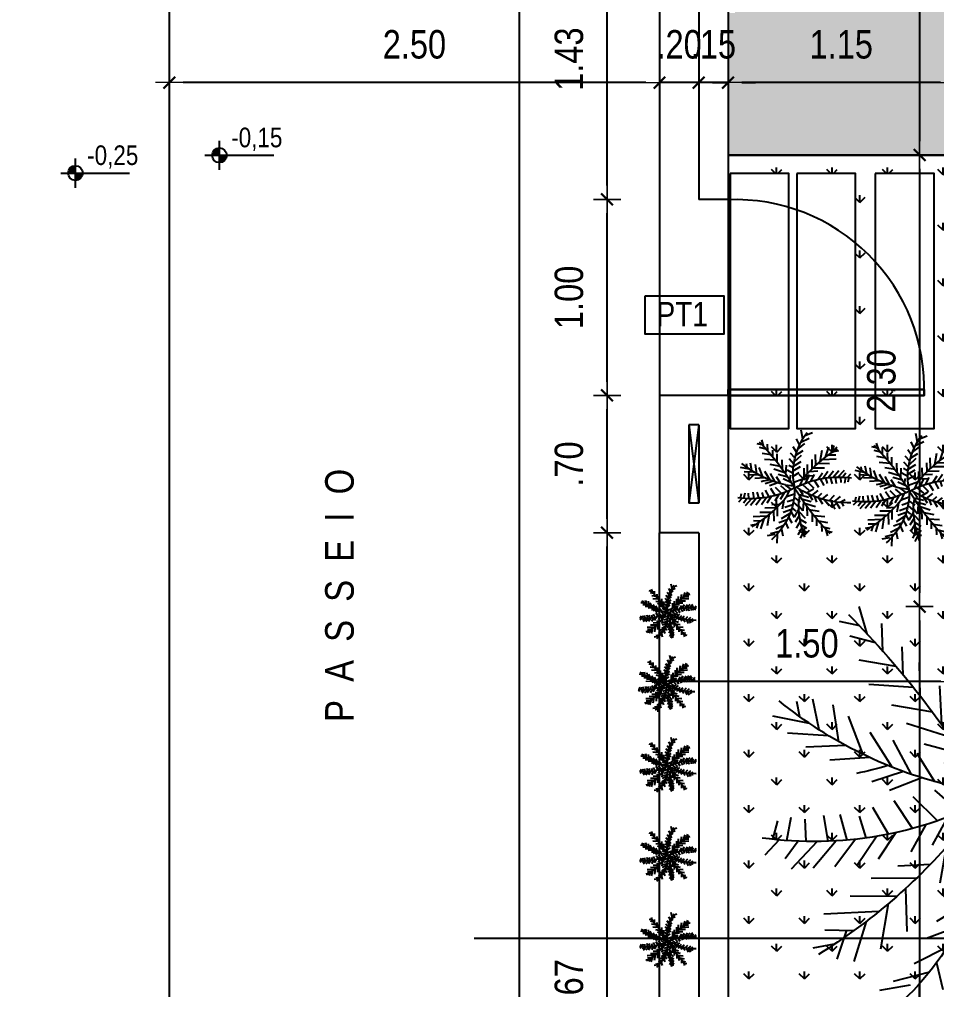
# Model space of a CAD drawing. Header units: millimetres. Extents: x -6300 to 1991, y -4770 to 4545.
# Drawn here: x 1492.066 to 1496.744, y 96.052 to 101 of the extents above; entities that cross this region are included whole.
import ezdxf
from ezdxf.enums import TextEntityAlignment as Align

# ---------------------------------------------------------------- set-up
doc = ezdxf.new("R2010")
doc.units = ezdxf.units.MM
doc.header["$LTSCALE"] = 20
doc.header["$MEASUREMENT"] = 0
doc.linetypes.add('DASHDOT2', pattern=[0.5, 0.25, -0.125, 0, -0.125])
doc.linetypes.add('HIDDEN2', pattern=[0.1875, 0.125, -0.0625])
doc.layers.get('0').update_dxf_attribs({"linetype": 'CONTINUOUS'})
doc.layers.get('DEFPOINTS').update_dxf_attribs({"linetype": 'CONTINUOUS'})
for name, color, linetype in [('COTA', 7, 'CONTINUOUS'), ('E-hatch', 8, 'CONTINUOUS'), ('E-txt-g', 3, 'CONTINUOUS'), ('LAYER1', 7, 'CONTINUOUS'), ('LAYER7', 4, 'CONTINUOUS'), ('VE', 118, 'CONTINUOUS'), ('VEGET', 76, 'CONTINUOUS')]:
    doc.layers.add(name, color=color, linetype=linetype)
for name, color, linetype, lineweight in [('E-Pen-C', 4, 'CONTINUOUS', 15), ('E-Pen-G', 3, 'CONTINUOUS', 30), ('E-Txt-W', 7, 'CONTINUOUS', 20)]:
    doc.layers.add(name, color=color, linetype=linetype, lineweight=lineweight)
doc.styles.add('F2', font='ARIALN.TTF')
doc.styles.add('REG60', font='romans.shx', dxfattribs={"width": 0.8, "height": 0.15})
doc.styles.add('REG80', font='romans.shx', dxfattribs={"width": 0.8, "height": 0.2})
doc.dimstyles.new('DIMENSION-1', dxfattribs={"dimtxt": 0.145, "dimasz": 0.07, "dimexe": 1, "dimexo": 0, "dimgap": 0.12, "dimtad": 1, "dimzin": 7, "dimdsep": 46, "dimtxsty": 'F2', "dimblk1": 'TRACO', "dimblk2": 'TRACO', "dimsah": 1, "dimcen": 1, "dimse1": 1, "dimse2": 1, "dimclrd": 4, "dimclre": 256, "dimclrt": 4, "dimadec": 8, "dimazin": 0, "dimtfac": 1, "dimtix": 1, "dimtmove": 2, "dimatfit": 3, "dimldrblk": 'TRACO', "dimfxl": 1, "dimtolj": 1, "dimtzin": 0, "dimarcsym": 0})

# ---------------------------------------------------------------- blocks, each defined once
blk = doc.blocks.new('TXT-AMB75')
at = {"layer": 'E-txt-g', "style": 'REG80', "width": 0.8, "flags": 8}
blk.add_attdef('TXT', text='', height=0.2, dxfattribs=at).set_placement((0.0055, 0.2964), align=Align.CENTER)
at = {"layer": 'E-Txt-W', "style": 'REG60', "width": 0.8, "flags": 8}
blk.add_attdef('TXT', text='', height=0.15, dxfattribs=at).set_placement((0.0055, 0.0271), align=Align.CENTER)
blk = doc.blocks.new('NV')
at = {"color": 4, "linetype": 'ByBlock', "ltscale": 0.5}
for p, q in [((-1.4143, -0.1421), (-1.4143, 0.1067)), ((-1.5387, -0.0177), (-0.9535, -0.0177))]:
    blk.add_line(p, q, dxfattribs=at)
at = {"color": 4, "ltscale": 2.5}
blk.add_circle((-1.4143, -0.0177), 0.0622, dxfattribs=at)
at = {"color": 4}
for points in [[(-1.4143, -0.0177), (-1.4583, 0.0263), (-1.4765, -0.0177), (-1.4717, 0.0061)], [(-1.4143, -0.0177), (-1.4143, 0.0445), (-1.4583, 0.0263), (-1.4381, 0.0398)], [(-1.4143, -0.0177), (-1.3521, -0.0177), (-1.3703, -0.0617), (-1.3568, -0.0415)], [(-1.4143, -0.0177), (-1.3703, -0.0617), (-1.4143, -0.0799), (-1.3905, -0.0752)]]:
    blk.add_solid(points, dxfattribs=at)
at = {"layer": 'E-Txt-W', "color": 4, "ltscale": 2.5, "style": 'F2'}
blk.add_attdef('COTAPISO', (-1.3058, 0.0735), '', height=0.15, dxfattribs=at)
blk = doc.blocks.new('TRACO')
at = {"layer": 'E-Pen-C'}
for p, q in [((0, 1), (0, -1)), ((-1, 0), (1, 0))]:
    blk.add_line(p, q, dxfattribs=at)
at = {"layer": 'E-Pen-G'}
blk.add_line((-0.424, -0.424), (0.424, 0.424), dxfattribs=at)
blk = doc.blocks.new('*D492')
at = {"layer": 'COTA', "color": 4, "linetype": 'Continuous', "lineweight": -2}
blk.add_line((1495.0637, 93.7779), (1495.0637, 98.3119), dxfattribs=at)
at = {"layer": 'DEFPOINTS', "color": 0, "linetype": 'Continuous'}
for p in [(1495.0637, 98.3819), (1495.3309, 98.3819, -0.8202), (1495.3309, 93.7079, -1.8296)]:
    blk.add_point(p, dxfattribs=at)
at = {"layer": 'COTA', "color": 4, "linetype": 'Continuous', "lineweight": -2, "xscale": 0.07, "yscale": 0.07, "zscale": 0.07}
for p, rotation in [((1495.0637, 98.3819), 90), ((1495.0637, 93.7079), 270)]:
    blk.add_blockref('TRACO', p, dxfattribs=dict(at, rotation=rotation))
at = {"layer": 'COTA', "color": 4, "linetype": 'Continuous', "insert": (1494.8696, 96.0449), "char_height": 0.145, "attachment_point": 5, "rotation": 90, "style": 'F2'}
blk.add_mtext('\\A1;4.67', dxfattribs=at)
blk = doc.blocks.new('*D493')
at = {"layer": 'COTA', "color": 4, "linetype": 'Continuous', "lineweight": -2}
blk.add_line((1495.0637, 98.4519), (1495.0637, 99.0119), dxfattribs=at)
at = {"layer": 'DEFPOINTS', "color": 0, "linetype": 'Continuous'}
for p in [(1495.0637, 99.0819), (1495.3309, 99.0819, -1.306), (1495.3309, 98.3819, -0.8202)]:
    blk.add_point(p, dxfattribs=at)
at = {"layer": 'COTA', "color": 4, "linetype": 'Continuous', "lineweight": -2, "xscale": 0.07, "yscale": 0.07, "zscale": 0.07}
for p, rotation in [((1495.0637, 99.0819), 90), ((1495.0637, 98.3819), 270)]:
    blk.add_blockref('TRACO', p, dxfattribs=dict(at, rotation=rotation))
at = {"layer": 'COTA', "color": 4, "linetype": 'Continuous', "insert": (1494.8696, 98.7319), "char_height": 0.145, "attachment_point": 5, "rotation": 90, "style": 'F2'}
blk.add_mtext('\\A1;.70', dxfattribs=at)
blk = doc.blocks.new('*D494')
at = {"layer": 'COTA', "color": 4, "linetype": 'Continuous', "lineweight": -2}
blk.add_line((1495.0637, 99.1519), (1495.0637, 100.0119), dxfattribs=at)
at = {"layer": 'DEFPOINTS', "color": 0, "linetype": 'Continuous'}
for p in [(1495.0637, 100.0819), (1495.5309, 100.0819, -1.3439), (1495.3309, 99.0819, -1.306)]:
    blk.add_point(p, dxfattribs=at)
at = {"layer": 'COTA', "color": 4, "linetype": 'Continuous', "lineweight": -2, "xscale": 0.07, "yscale": 0.07, "zscale": 0.07}
for p, rotation in [((1495.0637, 100.0819), 90), ((1495.0637, 99.0819), 270)]:
    blk.add_blockref('TRACO', p, dxfattribs=dict(at, rotation=rotation))
at = {"layer": 'COTA', "color": 4, "linetype": 'Continuous', "insert": (1494.8696, 99.5819), "char_height": 0.145, "attachment_point": 5, "rotation": 90, "style": 'F2'}
blk.add_mtext('\\A1;1.00', dxfattribs=at)
blk = doc.blocks.new('*D495')
at = {"layer": 'COTA', "color": 4, "linetype": 'Continuous', "lineweight": -2}
blk.add_line((1495.0637, 100.1519), (1495.0637, 101.4419), dxfattribs=at)
at = {"layer": 'DEFPOINTS', "color": 0, "linetype": 'Continuous'}
for p in [(1495.0637, 101.5119), (1495.5309, 101.5119, -1.3439), (1495.5309, 100.0819, -1.3439)]:
    blk.add_point(p, dxfattribs=at)
at = {"layer": 'COTA', "color": 4, "linetype": 'Continuous', "lineweight": -2, "xscale": 0.07, "yscale": 0.07, "zscale": 0.07}
for p, rotation in [((1495.0637, 101.5119), 90), ((1495.0637, 100.0819), 270)]:
    blk.add_blockref('TRACO', p, dxfattribs=dict(at, rotation=rotation))
at = {"layer": 'COTA', "color": 4, "linetype": 'Continuous', "insert": (1494.8696, 100.7969), "char_height": 0.145, "attachment_point": 5, "rotation": 90, "style": 'F2'}
blk.add_mtext('\\A1;1.43', dxfattribs=at)
blk = doc.blocks.new('*D502')
at = {"layer": 'COTA', "color": 4, "linetype": 'Continuous', "lineweight": -2}
blk.add_line((1494.6144, 114.4879), (1494.6144, 93.6279), dxfattribs=at)
at = {"layer": 'DEFPOINTS', "color": 0, "linetype": 'Continuous'}
for p in [(1495.3309, 114.5579, -1.8296), (1494.6144, 93.5579), (1495.3309, 93.5579, -1.8296)]:
    blk.add_point(p, dxfattribs=at)
at = {"layer": 'COTA', "color": 4, "linetype": 'Continuous', "lineweight": -2, "xscale": 0.07, "yscale": 0.07, "zscale": 0.07}
for p, rotation in [((1494.6144, 114.5579), 90), ((1494.6144, 93.5579), 270)]:
    blk.add_blockref('TRACO', p, dxfattribs=dict(at, rotation=rotation))
at = {"layer": 'COTA', "color": 4, "linetype": 'Continuous', "insert": (1494.4204, 104.0579), "char_height": 0.145, "attachment_point": 5, "rotation": 90, "style": 'F2'}
blk.add_mtext('\\A1;21.00', dxfattribs=at)
blk = doc.blocks.new('*D516')
at = {"layer": 'COTA', "color": 4, "linetype": 'Continuous', "lineweight": -2}
blk.add_line((1496.7649, 97.6227), (1495.4009, 97.6227), dxfattribs=at)
at = {"layer": 'DEFPOINTS', "color": 0, "linetype": 'Continuous'}
for p in [(1495.3309, 97.9757, -1.3515), (1496.8349, 98.0045), (1495.3309, 97.6227)]:
    blk.add_point(p, dxfattribs=at)
at = {"layer": 'COTA', "color": 4, "linetype": 'Continuous', "lineweight": -2, "xscale": 0.07, "yscale": 0.07, "zscale": 0.07, "rotation": 180}
blk.add_blockref('TRACO', (1495.3309, 97.6227), dxfattribs=at)
at = {"layer": 'COTA', "color": 4, "linetype": 'Continuous', "lineweight": -2, "xscale": 0.07, "yscale": 0.07, "zscale": 0.07}
blk.add_blockref('TRACO', (1496.8349, 97.6227), dxfattribs=at)
at = {"layer": 'COTA', "color": 4, "linetype": 'Continuous', "insert": (1496.0829, 97.8167), "char_height": 0.145, "attachment_point": 5, "style": 'F2'}
blk.add_mtext('\\A1;1.50', dxfattribs=at)
blk = doc.blocks.new('*D517')
at = {"layer": 'COTA', "color": 4, "linetype": 'Continuous', "lineweight": -2}
blk.add_line((1496.657, 105.9879), (1496.657, 100.3779), dxfattribs=at)
at = {"layer": 'DEFPOINTS', "color": 0, "linetype": 'Continuous'}
for p in [(1496.8308, 106.0579, -1.8296), (1496.657, 100.3079), (1496.8349, 100.3079)]:
    blk.add_point(p, dxfattribs=at)
at = {"layer": 'COTA', "color": 4, "linetype": 'Continuous', "lineweight": -2, "xscale": 0.07, "yscale": 0.07, "zscale": 0.07}
for p, rotation in [((1496.657, 106.0579), 90), ((1496.657, 100.3079), 270)]:
    blk.add_blockref('TRACO', p, dxfattribs=dict(at, rotation=rotation))
at = {"layer": 'COTA', "color": 4, "linetype": 'Continuous', "insert": (1496.4633, 103.1829), "char_height": 0.145, "attachment_point": 5, "rotation": 90, "style": 'F2'}
blk.add_mtext('\\A1;5.75', dxfattribs=at)
blk = doc.blocks.new('*D518')
at = {"layer": 'COTA', "color": 4, "linetype": 'Continuous', "lineweight": -2}
blk.add_line((1496.657, 100.2379), (1496.657, 98.0745), dxfattribs=at)
at = {"layer": 'DEFPOINTS', "color": 0, "linetype": 'Continuous'}
for p in [(1496.8349, 100.3079), (1496.657, 98.0045), (1496.8349, 98.0045)]:
    blk.add_point(p, dxfattribs=at)
at = {"layer": 'COTA', "color": 4, "linetype": 'Continuous', "lineweight": -2, "xscale": 0.07, "yscale": 0.07, "zscale": 0.07}
for p, rotation in [((1496.657, 100.3079), 90), ((1496.657, 98.0045), 270)]:
    blk.add_blockref('TRACO', p, dxfattribs=dict(at, rotation=rotation))
at = {"layer": 'COTA', "color": 4, "linetype": 'Continuous', "insert": (1496.463, 99.1562), "char_height": 0.145, "attachment_point": 5, "rotation": 90, "style": 'F2'}
blk.add_mtext('\\A1;2.30', dxfattribs=at)
blk = doc.blocks.new('*D519')
at = {"layer": 'COTA', "color": 4, "linetype": 'Continuous', "lineweight": -2}
blk.add_line((1496.657, 97.9345), (1496.657, 93.6279), dxfattribs=at)
at = {"layer": 'DEFPOINTS', "color": 0, "linetype": 'Continuous'}
for p in [(1496.8349, 98.0045), (1496.657, 93.5579), (1496.8349, 93.5579, -1.8296)]:
    blk.add_point(p, dxfattribs=at)
at = {"layer": 'COTA', "color": 4, "linetype": 'Continuous', "lineweight": -2, "xscale": 0.07, "yscale": 0.07, "zscale": 0.07}
for p, rotation in [((1496.657, 98.0045), 90), ((1496.657, 93.5579), 270)]:
    blk.add_blockref('TRACO', p, dxfattribs=dict(at, rotation=rotation))
at = {"layer": 'COTA', "color": 4, "linetype": 'Continuous', "insert": (1496.4633, 95.7812), "char_height": 0.145, "attachment_point": 5, "rotation": 90, "style": 'F2'}
blk.add_mtext('\\A1;4.45', dxfattribs=at)
blk = doc.blocks.new('FLOR2')
at = {"layer": 'VE', "color": 8}
for p, q in [((-80.3, 253.3), (-101.6, 282.1)), ((-82.6, 266.8), (-71.8, 290.5)), ((53.2, 243.8), (73.7, 286)), ((-77.5, 238.1), (-64.7, 269)), ((53.7, 258.4), (40.8, 273)), ((52.3, 229.2), (26.3, 258.5)), ((51.1, 215.2), (79.6, 258.5)), ((-74.7, 224.4), (-101.7, 246.3)), ((-69.4, 199.7), (-47.7, 241.3)), ((49.4, 200.4), (16.6, 234.2)), ((48.1, 190.9), (79.6, 229.4)), ((-66.3, 186.3), (-93.5, 208.1)), ((-61.3, 166.2), (-30.7, 213.6)), ((43.9, 166.6), (16.6, 210)), ((42.1, 157.4), (74.8, 195.4)), ((197.1, 193.1), (174.8, 202.3)), ((187.8, 178.2), (161.1, 191.4)), ((193, 186.4), (218.9, 189.4)), ((-57.8, 153.1), (-91, 179.1)), ((-50.9, 128.4), (-27.3, 174.9)), ((34.9, 127.8), (16.6, 176)), ((174.2, 158.1), (152.7, 176.1)), ((157.5, 136.3), (134.7, 159.9)), ((179.9, 166.3), (207.2, 166.2)), ((-228.8, 121.8), (-258.8, 154)), ((-195.2, 116.4), (-211.3, 146.7)), ((-39.3, 91.1), (-19.9, 146.4)), ((27.5, 102.9), (6.9, 146.9)), ((166, 147.1), (213.3, 152.2)), ((-157.4, 106.1), (-168.5, 136.9)), ((-45.4, 110.2), (-82.7, 140.9)), ((30.7, 113.1), (65.1, 137.2)), ((141.8, 117.9), (121.5, 144.1)), ((-248.3, 123.4), (-282.9, 101.8)), ((-128.8, 95.1), (-135.3, 128.2)), ((125.4, 100.5), (108.7, 123.5)), ((150.9, 128.4), (195.6, 131.1)), ((-209.5, 119.1), (-251.1, 97.5)), ((-171.1, 110.4), (-216.8, 98.5)), ((-101.1, 81.5), (-107.5, 115.3)), ((-30.9, 66.6), (-12.1, 113)), ((17.2, 73.9), (2, 112.9)), ((23.1, 89.8), (60.2, 112.9)), ((105, 81.1), (89.8, 117)), ((134.9, 110.4), (178, 110.1)), ((-143, 100.9), (-184.2, 85)), ((-84.2, 71.5), (-80.2, 97.5)), ((-36.3, 82.2), (-75, 107.5)), ((81.1, 61.1), (66.9, 100.4)), ((-110.7, 86.6), (-160.6, 77.4)), ((-61, 55.7), (-56.7, 89.9)), ((115.6, 91), (160.4, 89.1)), ((189.8, 32.5), (233.7, 85.8)), ((-91.7, 76.1), (-133.4, 59.7)), ((-18.6, 33.4), (-9.2, 79.1)), ((54.7, 41.9), (48.8, 84.2)), ((97.7, 74.8), (137.5, 72.5)), ((-71.4, 63.1), (-110.4, 47.3)), ((-25, 50.2), (-47.6, 61.3)), ((28.8, 25.6), (25.9, 67.6)), ((127.7, 19.7), (162.5, 64.9)), ((161.6, 26), (195.9, 72.7)), ((228.3, 43.3), (249.4, 72.6)), ((256.3, 52.6), (276.4, 71.1)), ((-11.4, 15.4), (7.9, 51.4)), ((7.7, 13.9), (7.9, 51.4)), ((67, 50.6), (105.8, 45.4)), ((234.1, 50.4), (269.5, 38.8)), ((-50.4, 47.4), (-82.6, 34.3)), ((103.6, 16.2), (129.9, 47.5)), ((209.1, 37.6), (258.9, 19.8)), ((-104.1, -2.9), (-140.4, 24.4)), ((-79, 0.2), (-115.2, 27.6)), ((-27.9, 27.5), (-69, 0.4)), ((43.6, 34.6), (82.9, 28.8)), ((175.1, 28.9), (226.4, 2.4)), ((-162.2, -10.6), (-203.9, 23.1)), ((-138.3, -6.5), (-174.5, 20.9)), ((19.5, 20.2), (55.1, 11.7)), ((74.5, 13.1), (115.2, -7.4)), ((122.9, 19), (159.1, -8.4)), ((146.8, 23), (188.6, -10.7)), ((-190.4, -16.5), (-241.7, 10.1)), ((-34.8, -7.8), (-70.5, 0.7)), ((17.8, -11.5), (53.6, 12.1)), ((-224.4, -25.1), (-274.3, -7.4)), ((-143.1, -7.2), (-177.8, -52.5)), ((-119, -3.8), (-145.3, -35)), ((-90.2, -2.9), (-116.5, -34.1)), ((42.4, -25.6), (71.3, -6.3)), ((-260.6, -36.3), (-297.5, -24.2)), ((-205.1, -20), (-249, -73.3)), ((-176.9, -13.5), (-211.2, -60.3)), ((-59, -22.2), (-98.2, -16.3)), ((-43.8, -14.7), (-40.9, -56.7)), ((-17.4, -15.4), (-5.3, -45.9)), ((32.9, -20.5), (32.1, -58.5)), ((66.1, -36.8), (101.2, -13.5)), ((88.6, -45.5), (126.2, -21)), ((-243.7, -30.8), (-264.8, -60.1)), ((-82.4, -38.1), (-121.1, -32.9)), ((-70, -29.4), (-64.1, -71.7)), ((5.3, -32.4), (-13.4, -78.7)), ((54.4, -31.5), (57.1, -66)), ((109.3, -51.9), (156.4, -33)), ((143.9, -59.5), (181, -35.7)), ((212.6, -64.1), (249.1, -34.6)), ((240.1, -54.5), (268.6, -27.6)), ((-271.7, -40.1), (-291.8, -58.6)), ((-96.4, -48.6), (-82.2, -87.9)), ((9.6, -37.7), (32.3, -48.8)), ((80.3, -42.5), (81.7, -68.7)), ((173.3, -63.2), (215.7, -42.4)), ((-113, -62.3), (-152.8, -60)), ((-23.5, -56.8), (-61.5, -71.9)), ((15.6, -54.2), (-3.2, -100.5)), ((98.9, -48.8), (111.9, -80.7)), ((128.7, -56.7), (141.8, -87.8)), ((-120.3, -68.7), (-105.1, -104.5)), ((-25.5, -69.9), (-13.5, -100.4)), ((21, -69.7), (59.6, -95)), ((50.8, -62.6), (58.9, -94.5)), ((159, -61.7), (176, -89.7)), ((198, -64.3), (219.9, -90.7)), ((232.1, -62.8), (267.9, -88.5)), ((-131, -78.5), (-175.7, -76.6)), ((-28.9, -84.6), (-68.3, -95.7)), ((23.9, -78.7), (4.6, -133.9)), ((64.2, -73.5), (111.4, -79.4)), ((74.6, -82.5), (81.9, -127.1)), ((-140.7, -88), (-124, -111.1)), ((87.1, -94.1), (128.1, -98.7)), ((-150.3, -97.9), (-193.3, -97.6)), ((-157.1, -105.4), (-136.8, -131.7)), ((-31.5, -100), (-16.7, -124.3)), ((30, -97.7), (67.4, -128.4)), ((101.9, -109), (98.1, -145.2)), ((-166.3, -115.9), (-211, -118.7)), ((-37.2, -114.1), (-68.5, -119.5)), ((35.5, -115.9), (12, -162.5)), ((108.6, -116.2), (149.5, -121.2)), ((-172.9, -123.8), (-150, -147.4)), ((-39.9, -122.1), (-27.9, -152.6)), ((120.9, -130.2), (119.1, -162.8)), ((-181.4, -134.6), (-228.6, -139.7)), ((-189.5, -145.7), (-168.1, -163.6)), ((-45.5, -137.8), (-81, -147.5)), ((42.5, -140.6), (75.6, -166.6)), ((131.2, -142.8), (171.4, -148.5)), ((-195.2, -153.8), (-222.5, -153.8)), ((-50.1, -149.5), (-40.8, -185.5)), ((45.9, -153.7), (15.3, -201.1)), ((137.7, -151.4), (134.9, -176.1)), ((-203.2, -165.8), (-176.5, -178.9)), ((145.5, -162.1), (177.9, -167.4)), ((-208.4, -174), (-234.3, -177)), ((-212.4, -180.7), (-190.1, -189.9)), ((-59.4, -170.6), (-98.3, -175.1)), ((-63.4, -178.9), (-44, -219.3)), ((50.9, -173.8), (78.2, -195.6)), ((-71.3, -194.2), (-110.7, -203.1)), ((54.1, -187.2), (32.4, -228.8)), ((-75.6, -202), (-60.4, -237.2)), ((-84.5, -217), (-113.5, -232.1)), ((59.4, -211.9), (86.4, -233.9)), ((-90.3, -226.2), (-80.6, -245)), ((62.1, -225.6), (49.4, -256.6)), ((64.9, -240.8), (86.2, -269.6)), ((67.3, -254.3), (56.5, -278))]:
    blk.add_line(p, q, dxfattribs=at)
for centre, radius, start, end in [((1087.9, 462.4), 1186.7, 188.516, 202.6061), ((-486.5, 269.5), 540.3, 336.1944, 2.2987), ((-211.8, 435.3), 475.2, 295.4351, 330.987), ((-111.8, 349.6), 262, 304.4561, 313.2891), ((-266.2, -219.1), 342.9, 41.079, 90.2435), ((11.4, 742.8), 732.4, 273.4205, 291.3892), ((-26.8, -730.3), 732.4, 93.4205, 111.3892), ((196.4, -422.9), 475.2, 115.4351, 150.987), ((-481.7, 27.7), 466.5, 321.3423, 356.988), ((200.6, 278.7), 342.9, 232.5988, 281.7634), ((-1103.2, -449.9), 1186.7, 8.516, 22.6061), ((-241, -435.3), 473.3, 32.1218, 54.7349)]:
    blk.add_arc(centre, radius, start, end, dxfattribs=at)
blk = doc.blocks.new('*D784')
at = {"layer": 'COTA', "color": 4, "linetype": 'Continuous', "lineweight": -2}
blk.add_line((1496.7647, 100.6775), (1495.7509, 100.6775), dxfattribs=at)
at = {"layer": 'DEFPOINTS', "color": 0, "linetype": 'Continuous'}
for p in [(1495.6809, 100.6775), (1496.8347, 100.6072), (1495.6809, 100.5748)]:
    blk.add_point(p, dxfattribs=at)
at = {"layer": 'COTA', "color": 4, "linetype": 'Continuous', "lineweight": -2, "xscale": 0.07, "yscale": 0.07, "zscale": 0.07, "rotation": 180}
blk.add_blockref('TRACO', (1495.6809, 100.6775), dxfattribs=at)
at = {"layer": 'COTA', "color": 4, "linetype": 'Continuous', "lineweight": -2, "xscale": 0.07, "yscale": 0.07, "zscale": 0.07}
blk.add_blockref('TRACO', (1496.8347, 100.6775), dxfattribs=at)
at = {"layer": 'COTA', "color": 4, "linetype": 'Continuous', "insert": (1496.2578, 100.8716), "char_height": 0.145, "attachment_point": 5, "style": 'F2'}
blk.add_mtext('\\A1;1.15', dxfattribs=at)
blk = doc.blocks.new('*D785')
at = {"layer": 'COTA', "color": 4, "linetype": 'Continuous', "lineweight": -2}
for p, q in [((1495.4609, 100.6775), (1495.3909, 100.6775)), ((1495.6809, 100.6775), (1495.5309, 100.6775)), ((1495.7509, 100.6775), (1495.8209, 100.6775))]:
    blk.add_line(p, q, dxfattribs=at)
at = {"layer": 'DEFPOINTS', "color": 0, "linetype": 'Continuous'}
for p in [(1495.5309, 100.6775), (1495.6809, 100.5748), (1495.5309, 100.5292)]:
    blk.add_point(p, dxfattribs=at)
at = {"layer": 'COTA', "color": 4, "linetype": 'Continuous', "lineweight": -2, "xscale": 0.07, "yscale": 0.07, "zscale": 0.07}
blk.add_blockref('TRACO', (1495.5309, 100.6775), dxfattribs=at)
at = {"layer": 'COTA', "color": 4, "linetype": 'Continuous', "lineweight": -2, "xscale": 0.07, "yscale": 0.07, "zscale": 0.07, "rotation": 180}
blk.add_blockref('TRACO', (1495.6809, 100.6775), dxfattribs=at)
at = {"layer": 'COTA', "color": 4, "linetype": 'Continuous', "insert": (1495.6059, 100.8716), "char_height": 0.145, "attachment_point": 5, "style": 'F2'}
blk.add_mtext('\\A1;.15', dxfattribs=at)
blk = doc.blocks.new('*D786')
at = {"layer": 'COTA', "color": 4, "linetype": 'Continuous', "lineweight": -2}
for p, q in [((1495.2609, 100.6775), (1495.1909, 100.6775)), ((1495.5309, 100.6775), (1495.3309, 100.6775)), ((1495.6009, 100.6775), (1495.6709, 100.6775))]:
    blk.add_line(p, q, dxfattribs=at)
at = {"layer": 'DEFPOINTS', "color": 0, "linetype": 'Continuous'}
for p in [(1495.3309, 100.6775), (1495.3309, 100.5006, 0.4229), (1495.5309, 100.5292)]:
    blk.add_point(p, dxfattribs=at)
at = {"layer": 'COTA', "color": 4, "linetype": 'Continuous', "lineweight": -2, "xscale": 0.07, "yscale": 0.07, "zscale": 0.07}
blk.add_blockref('TRACO', (1495.3309, 100.6775), dxfattribs=at)
at = {"layer": 'COTA', "color": 4, "linetype": 'Continuous', "lineweight": -2, "xscale": 0.07, "yscale": 0.07, "zscale": 0.07, "rotation": 180}
blk.add_blockref('TRACO', (1495.5309, 100.6775), dxfattribs=at)
at = {"layer": 'COTA', "color": 4, "linetype": 'Continuous', "insert": (1495.4309, 100.8716), "char_height": 0.145, "attachment_point": 5, "style": 'F2'}
blk.add_mtext('\\A1;.20', dxfattribs=at)
blk = doc.blocks.new('*D787')
at = {"layer": 'COTA', "color": 4, "linetype": 'Continuous', "lineweight": -2}
blk.add_line((1495.2609, 100.6775), (1492.9009, 100.6775), dxfattribs=at)
at = {"layer": 'DEFPOINTS', "color": 0, "linetype": 'Continuous'}
for p in [(1492.8309, 100.6775), (1492.8309, 100.5845), (1495.3309, 100.5006, 0.4229)]:
    blk.add_point(p, dxfattribs=at)
at = {"layer": 'COTA', "color": 4, "linetype": 'Continuous', "lineweight": -2, "xscale": 0.07, "yscale": 0.07, "zscale": 0.07, "rotation": 180}
blk.add_blockref('TRACO', (1492.8309, 100.6775), dxfattribs=at)
at = {"layer": 'COTA', "color": 4, "linetype": 'Continuous', "lineweight": -2, "xscale": 0.07, "yscale": 0.07, "zscale": 0.07}
blk.add_blockref('TRACO', (1495.3309, 100.6775), dxfattribs=at)
at = {"layer": 'COTA', "color": 4, "linetype": 'Continuous', "insert": (1494.0809, 100.8716), "char_height": 0.145, "attachment_point": 5, "style": 'F2'}
blk.add_mtext('\\A1;2.50', dxfattribs=at)

msp = doc.modelspace()

# ---------------------------------------------------------------- hatches: boundary and pattern name
at = {"layer": 'COTA', "linetype": 'Continuous'}
h = msp.add_hatch(dxfattribs=at)
h.set_pattern_fill('PATIO3', color=8, scale=0.6, style=0, pattern_type=2)
h.set_pattern_definition([(243.4349, (-60.29372, 66.72446), (0.600000786, 0.599999495), [0.201246, -1.1403948]), (153.4349, (-60.17372, 66.66446), (0.599999495, -0.600000786), [0.1341642, -1.2074766]), (153.4349, (-60.02372, 66.66446), (0.599999495, -0.600000786), [0.1341642, -1.2074766]), (243.4349, (-60.14372, 66.72446), (0.600000786, 0.599999495), [0.0670818, -1.274559]), (153.4349, (-59.87372, 66.66446), (0.599999495, -0.600000786), [0.1341642, -1.2074766]), (243.4349, (-59.99372, 66.72446), (0.600000786, 0.599999495), [0.1341642, -1.2074766]), (158.1986, (-59.81372, 66.71246), (-1.800000164, 0.599999946), [0.0323112, -3.1987878]), (243.4349, (-59.84372, 66.72446), (0.600000786, 0.599999495), [0.0670818, -1.274559]), (154.9831, (-59.813717, 66.562465), (-7.7999997481, 3.60000110015), [0.0993174, -9.8324496]), (63.4349, (-59.99372, 66.42446), (-0.600000786, -0.599999495), [0.201246, -1.1403948]), (153.4349, (-59.93372, 66.54446), (0.599999495, -0.600000786), [0.1341642, -1.2074766]), (63.4349, (-60.14372, 66.42446), (-0.600000786, -0.599999495), [0.0670818, -1.274559]), (153.4349, (-60.08372, 66.54446), (0.599999495, -0.600000786), [0.1341642, -1.2074766]), (153.4349, (-60.23372, 66.54446), (0.599999495, -0.600000786), [0.1341642, -1.2074766]), (63.4349, (-60.29372, 66.42446), (-0.600000786, -0.599999495), [0.201246, -1.1403948]), (63.4349, (-59.90372, 66.30446), (-0.600000786, -0.599999495), [0.201246, -1.1403948]), (153.4349, (-59.84372, 66.42446), (0.599999495, -0.600000786), [0.1341642, -1.2074766]), (153.4349, (-59.99372, 66.42446), (0.599999495, -0.600000786), [0.1341642, -1.2074766]), (63.4349, (-60.20372, 66.30446), (-0.600000786, -0.599999495), [0.1341642, -1.2074766]), (153.4349, (-60.14372, 66.42446), (0.599999495, -0.600000786), [0.1341642, -1.2074766]), (153.4349, (-60.29372, 66.42446), (0.599999495, -0.600000786), [0.1341642, -1.2074766]), (63.4349, (-60.41372, 66.18446), (-0.600000786, -0.599999495), [0.201246, -1.1403948]), (153.4349, (-59.81372, 66.33446), (0.599999495, -0.600000786), [0.0670818, -1.274559]), (153.4349, (-59.90372, 66.30446), (0.599999495, -0.600000786), [0.1341642, -1.2074766]), (153.4349, (-60.05372, 66.30446), (0.599999495, -0.600000786), [0.1341642, -1.2074766]), (153.4349, (-60.20372, 66.30446), (0.599999495, -0.600000786), [0.1341642, -1.2074766]), (153.4349, (-60.35372, 66.30446), (0.599999495, -0.600000786), [0.0670818, -1.274559]), (153.4349, (-59.81372, 66.18446), (0.599999495, -0.600000786), [0.1341642, -1.2074766]), (63.4349, (-59.99372, 66.12446), (-0.600000786, -0.599999495), [0.1341642, -1.2074766]), (153.4349, (-59.96372, 66.18446), (0.599999495, -0.600000786), [0.1341642, -1.2074766]), (243.4349, (-60.23372, 66.24446), (0.600000786, 0.599999495), [0.1341642, -1.2074766]), (153.4349, (-60.11372, 66.18446), (0.599999495, -0.600000786), [0.1341642, -1.2074766]), (153.4349, (-60.26372, 66.18446), (0.599999495, -0.600000786), [0.1341642, -1.2074766]), (154.9831, (-60.323717, 66.664465), (-7.7999997481, 3.60000110015), [0.0993174, -9.8324496]), (158.1986, (-60.38372, 66.54446), (-1.800000164, 0.599999946), [0.0323112, -3.1987878]), (243.4349, (-60.02372, 66.36446), (0.600000786, 0.599999495), [0.201246, -1.1403948]), (63.4349, (-60.08372, 66.54446), (-0.600000786, -0.599999495), [0.0670818, -1.274559])])
h.paths.add_polyline_path([(1495.6809, 100.3079), (1496.8349, 100.3068), (1496.8309, 100.3079), (1496.8308, 106.0572), (1511.0309, 106.0572), (1511.0309, 107.2079), (1511.0309, 110.9079), (1507.3952, 110.9079), (1507.3586, 110.5079), (1507.2552, 110.1447), (1507.0517, 109.8362), (1506.7183, 109.5037), (1506.3612, 109.2976), (1505.9889, 109.1876), (1505.7611, 109.1656), (1495.6809, 109.1656)])
h.paths.add_polyline_path([(1504.745, 107.0713), (1505.2243, 106.7954), (1507.6022, 106.849), (1508.8032, 106.877), (1509.1594, 106.98), (1509.2816, 107.6688), (1509.2699, 108.1418), (1509.1669, 108.4659), (1509.0519, 108.6391), (1508.2645, 108.7222), (1505.9923, 108.7513), (1505.3321, 108.7158), (1504.7131, 108.5745), (1504.669, 108.2366), (1504.6697, 107.2448), (1504.7177, 107.077)], flags=16)
h.paths.add_polyline_path([(1502.3847, 107.3914), (1502.3847, 107.4288), (1502.3704, 107.4259), (1502.3583, 107.4178)], flags=24)
h.paths.add_polyline_path([(1502.3847, 107.3914), (1502.3583, 107.4178), (1502.3502, 107.4057), (1502.3474, 107.3914)], flags=8)
h.paths.add_polyline_path([(1502.3847, 107.3914), (1502.422, 107.3914), (1502.4192, 107.3772), (1502.4111, 107.365)], flags=8)
h.paths.add_polyline_path([(1502.3847, 107.3914), (1502.4111, 107.365), (1502.399, 107.357), (1502.3847, 107.3541)], flags=24)
edge = h.paths.add_edge_path(flags=16)
edge.add_line((1502.3847, 107.3168), (1502.3847, 107.4661))
edge = h.paths.add_edge_path(flags=16)
edge.add_arc((1502.3847, 107.3914), 0.0373, 0, 360)
edge = h.paths.add_edge_path(flags=16)
edge.add_line((1502.3101, 107.3914), (1502.6612, 107.3914))
h.paths.add_polyline_path([(1502.4144, 107.3825), (1502.7356, 107.3825), (1502.7356, 107.5628), (1502.4144, 107.5628)], flags=24)
h.paths.add_polyline_path([(1502.0396, 107.7656), (1503.1086, 107.7656), (1503.1086, 107.9919), (1502.0396, 107.9919)], flags=24)
h.paths.add_polyline_path([(1502.233, 107.5549), (1502.9151, 107.5549), (1502.9151, 107.7521), (1502.233, 107.7521)], flags=24)
h.paths.add_polyline_path([(1496.704, 107.0713), (1497.1833, 106.7954), (1499.5612, 106.8491), (1500.7622, 106.877), (1501.1184, 106.9801), (1501.2405, 107.6688), (1501.2288, 108.1418), (1501.1258, 108.4659), (1501.0108, 108.6392), (1500.2235, 108.7223), (1497.9513, 108.7513), (1497.291, 108.7159), (1496.6721, 108.5745), (1496.6279, 108.2366), (1496.6286, 107.2449), (1496.6767, 107.0771)], flags=16)
h.paths.add_polyline_path([(1495.913, 107.5519), (1496.3133, 107.5519), (1496.3133, 107.3573), (1495.913, 107.3573)], flags=16)
h.paths.add_polyline_path([(1495.716, 105.5361), (1495.716, 108.5361), (1495.686, 108.5361), (1495.686, 105.5361)], flags=16)
h.paths.add_polyline_path([(1495.716, 101.0325), (1495.716, 104.5361), (1495.686, 104.5361), (1495.686, 101.0325)], flags=16)
h.paths.add_polyline_path([(1495.913, 103.3881), (1496.3133, 103.3881), (1496.3133, 103.1934), (1495.913, 103.1934)], flags=16)
h.paths.add_polyline_path([(1502.132, 106.9564), (1503.211, 106.9564), (1503.211, 107.1608), (1502.132, 107.1608)], flags=24)
h.paths.add_polyline_path([(1502.0076, 107.1242), (1503.4609, 107.1242), (1503.4609, 107.2874), (1502.0076, 107.2874)], flags=24)
h.paths.add_polyline_path([(1503.2854, 106.4149), (1503.6813, 106.4149), (1503.6813, 106.7168), (1503.2854, 106.7168)], flags=24)
h.paths.add_polyline_path([(1503.9482, 107.4162), (1503.9482, 107.812), (1503.6463, 107.812), (1503.6463, 107.4162)], flags=24)
h.paths.add_polyline_path([(1499.8837, 106.4149), (1500.2796, 106.4149), (1500.2796, 106.7168), (1499.8837, 106.7168)], flags=24)
h.paths.add_polyline_path([(1501.7756, 106.4149), (1502.0791, 106.4149), (1502.0791, 106.7168), (1501.7756, 106.7168)], flags=24)
h.paths.add_polyline_path([(1504.8769, 106.4149), (1505.1804, 106.4149), (1505.1804, 106.7168), (1504.8769, 106.7168)], flags=24)
h.paths.add_polyline_path([(1506.3599, 106.4149), (1506.7557, 106.4149), (1506.7557, 106.7168), (1506.3599, 106.7168)], flags=24)
h.paths.add_polyline_path([(1507.9259, 106.4149), (1508.2293, 106.4149), (1508.2293, 106.7168), (1507.9259, 106.7168)], flags=24)
h.paths.add_polyline_path([(1509.4093, 106.4149), (1509.8051, 106.4149), (1509.8051, 106.7168), (1509.4093, 106.7168)], flags=24)
h.paths.add_polyline_path([(1510.4527, 106.4295), (1510.4527, 106.8254), (1510.1508, 106.8254), (1510.1508, 106.4295)], flags=24)
h.paths.add_polyline_path([(1495.8781, 106.4149), (1496.274, 106.4149), (1496.274, 106.7168), (1495.8781, 106.7168)], flags=24)
h.paths.add_polyline_path([(1497.1281, 106.4149), (1497.5239, 106.4149), (1497.5239, 106.7168), (1497.1281, 106.7168)], flags=24)
h.paths.add_polyline_path([(1497.9255, 106.4149), (1498.229, 106.4149), (1498.229, 106.7168), (1497.9255, 106.7168)], flags=24)
h.paths.add_polyline_path([(1510.7056, 110.1912), (1511.0878, 110.1912), (1511.0878, 110.4827), (1510.7056, 110.4827)], flags=9)
h.paths.add_polyline_path([(1509.5786, 110.1912), (1509.8715, 110.1912), (1509.8715, 110.4827), (1509.5786, 110.4827)], flags=24)
h.paths.add_polyline_path([(1508.4408, 110.1912), (1508.823, 110.1912), (1508.823, 110.4827), (1508.4408, 110.4827)], flags=24)
h.paths.add_polyline_path([(1507.3952, 110.1912), (1507.6882, 110.1912), (1507.6882, 110.4827), (1507.3952, 110.4827)], flags=24)
h.paths.add_polyline_path([(1509.7758, 110.4927), (1511.5548, 110.4927), (1511.5548, 110.7649), (1509.7758, 110.7649)], flags=9)
h.paths.add_polyline_path([(1496.6134, 102.9851), (1496.6134, 103.3809), (1496.3116, 103.3809), (1496.3116, 102.9851)], flags=24)
at = {"layer": 'E-hatch'}
h = msp.add_hatch(dxfattribs=at)
h.set_pattern_fill('GRASS', color=8, scale=0.2, style=0)
h.set_pattern_definition([(90, (-60.41372, 66.12446), (-0.141421356, 0.141421356), [0.0375, -0.245342713]), (45, (-60.41372, 66.12446), (-0.141421356, 0.141421356), [0.0375, -0.1625]), (135, (-60.41372, 66.12446), (-0.141421356, -0.141421356), [0.0375, -0.1625])])
h.paths.add_polyline_path([(1495.6809, 100.3079), (1498.331, 100.3079), (1498.3308, 98.0045), (1499.1842, 98.0045), (1499.1842, 93.7079), (1495.6809, 93.7079)])
h.paths.add_polyline_path([(1495.6908, 100.2135), (1495.6908, 98.9135), (1495.9908, 98.9135), (1495.9908, 100.2135)], flags=16)
h.paths.add_polyline_path([(1495.6809, 99.0819), (1496.6809, 99.0819), (1496.6809, 99.1119), (1495.6809, 99.1119)], flags=17)
h.paths.add_polyline_path([(1496.0309, 100.2135), (1496.0309, 98.9135), (1496.3309, 98.9135), (1496.3309, 100.2135)], flags=16)
h.paths.add_polyline_path([(1496.4309, 100.2135), (1496.4309, 98.9135), (1496.7309, 98.9135), (1496.7309, 100.2135)], flags=16)
h.paths.add_polyline_path([(1496.8309, 100.2135), (1496.8309, 98.9135), (1497.1309, 98.9135), (1497.1309, 100.2135)], flags=16)
h.paths.add_polyline_path([(1497.6309, 100.2135), (1497.6309, 98.9135), (1497.9309, 98.9135), (1497.9309, 100.2135)], flags=16)
h.paths.add_polyline_path([(1497.2309, 100.2135), (1497.2309, 98.9135), (1497.5309, 98.9135), (1497.5309, 100.2135)], flags=16)
h.paths.add_polyline_path([(1498.0309, 100.2135), (1498.0309, 98.9135), (1498.3309, 98.9135), (1498.3309, 100.2135)], flags=16)
h.paths.add_polyline_path([(1498.6896, 97.142), (1499.0899, 97.142), (1499.0899, 96.9473), (1498.6896, 96.9473)], flags=16)
h.paths.add_polyline_path([(1497.4378, 95.5057), (1497.4378, 95.543), (1497.4235, 95.5402), (1497.4114, 95.5321)], flags=24)
h.paths.add_polyline_path([(1497.4378, 95.5057), (1497.4114, 95.5321), (1497.4033, 95.52), (1497.4005, 95.5057)], flags=8)
h.paths.add_polyline_path([(1497.4378, 95.5057), (1497.4751, 95.5057), (1497.4723, 95.4914), (1497.4642, 95.4793)], flags=8)
h.paths.add_polyline_path([(1497.4378, 95.5057), (1497.4642, 95.4793), (1497.4521, 95.4712), (1497.4378, 95.4684)], flags=24)
edge = h.paths.add_edge_path(flags=16)
edge.add_line((1497.4378, 95.431), (1497.4378, 95.5803))
edge = h.paths.add_edge_path(flags=16)
edge.add_arc((1497.4378, 95.5057), 0.0373, 0, 360)
edge = h.paths.add_edge_path(flags=16)
edge.add_line((1497.3631, 95.5057), (1497.7142, 95.5057))
h.paths.add_polyline_path([(1497.4674, 95.4968), (1497.7505, 95.4968), (1497.7505, 95.6771), (1497.4674, 95.6771)], flags=24)
h.paths.add_polyline_path([(1497.0892, 95.874), (1498.1651, 95.874), (1498.1651, 96.1496), (1497.0892, 96.1496)], flags=24)
h.paths.add_polyline_path([(1497.2861, 95.6692), (1497.9682, 95.6692), (1497.9682, 95.8663), (1497.2861, 95.8663)], flags=24)
h.paths.add_polyline_path([(1497.3801, 97.6666), (1497.776, 97.6666), (1497.776, 97.9684), (1497.3801, 97.9684)], flags=24)
h.paths.add_polyline_path([(1498.6016, 97.6666), (1498.905, 97.6666), (1498.905, 97.9684), (1498.6016, 97.9684)], flags=24)
h.paths.add_polyline_path([(1495.8802, 97.6666), (1496.276, 97.6666), (1496.276, 97.9684), (1495.8802, 97.9684)], flags=24)
h.paths.add_polyline_path([(1498.7173, 96.3344), (1498.7173, 96.7302), (1498.4155, 96.7302), (1498.4155, 96.3344)], flags=24)
h.paths.add_polyline_path([(1496.6134, 95.5858), (1496.6134, 95.9816), (1496.3116, 95.9816), (1496.3116, 95.5858)], flags=24)
h.paths.add_polyline_path([(1498.7173, 94.1052), (1498.7173, 94.501), (1498.4155, 94.501), (1498.4155, 94.1052)], flags=24)

# ---------------------------------------------------------------- linework, layer by layer
at = {"color": 8}
for p, q in [((1496.8309, 100.3079, 0.7901), (1495.6809, 100.3079)), ((1495.6809, 100.0819), (1495.6809, 99.0819, 0.4858))]:
    msp.add_line(p, q, dxfattribs=at)
for points, elevation in [([(1495.6908, 100.2135), (1495.6908, 98.9135), (1495.9908, 98.9135), (1495.9908, 100.2135)], 1.0387), ([(1496.0309, 100.2135), (1496.0309, 98.9135), (1496.3309, 98.9135), (1496.3309, 100.2135)], 1.0387), ([(1496.4309, 100.2135), (1496.4309, 98.9135), (1496.7309, 98.9135), (1496.7309, 100.2135)], 1.0086)]:
    msp.add_lwpolyline(points, close=True, dxfattribs=dict(at, elevation=elevation))
at = {"color": 6}
msp.add_lwpolyline([(1495.2585, 99.5893), (1495.6588, 99.5893), (1495.6588, 99.3946), (1495.2585, 99.3946)], close=True, dxfattribs=at)
at = {"color": 8, "linetype": 'HIDDEN2'}
msp.add_arc((1495.7161, 99.1153, 0.4088), 0.9654, 358.0189, 92.088, dxfattribs=at)
at = {"layer": 'COTA', "color": 5, "linetype": 'Continuous'}
for p, q in [((1495.5309, 101.5119), (1495.5309, 100.0819)), ((1495.6809, 101.5119), (1495.6809, 100.0819, 0.4858)), ((1495.6809, 100.0819, 0.4858), (1495.5309, 100.0819, 0.4858)), ((1495.3309, 99.0819, 0.5236), (1495.3309, 98.3819, 0.5236)), ((1495.6809, 99.0819, 0.4858), (1495.3309, 99.0819, 1.0094)), ((1495.6809, 99.0819, 0.4858), (1495.5309, 99.0819, 0.4858)), ((1495.6809, 99.0819, 0.4858), (1495.6809, 93.7079)), ((1495.6809, 99.0819, 0.4858), (1495.6809, 98.9319, 0.4858)), ((1495.4809, 98.9319, 0.5236), (1495.4809, 98.5319, 0.5236)), ((1495.5309, 98.9319, 0.4858), (1495.4809, 98.9319, 1.0094)), ((1495.5309, 98.9319), (1495.5309, 98.5319)), ((1495.5309, 98.5319, 0.4858), (1495.4809, 98.5319, 1.0094)), ((1495.5309, 98.3819, 0.4858), (1495.3309, 98.3819, 1.0094)), ((1495.5309, 98.3819, 0.4858), (1495.5309, 93.7079))]:
    msp.add_line(p, q, dxfattribs=at)
at = {"layer": 'COTA', "color": 8, "linetype": 'HIDDEN2'}
for p, q in [((1495.4809, 98.9319, 0.5236), (1495.5309, 98.5319)), ((1495.5309, 98.9319, 0.4858), (1495.4809, 98.5319, 0.5236))]:
    msp.add_line(p, q, dxfattribs=at)
at = {"layer": 'COTA', "color": 2, "linetype": 'DASHDOT2'}
msp.add_line((1519.5862, 96.3119, 1.8296), (1490.9805, 96.3114, 1.8296), dxfattribs=at)
at = {"layer": 'COTA', "color": 8, "linetype": 'Continuous'}
msp.add_lwpolyline([(1495.6809, 100.3079), (1496.8349, 100.3068), (1496.8309, 100.3079), (1496.8308, 106.0572), (1511.0309, 106.0572), (1511.0309, 107.2079), (1511.0309, 110.9079), (1507.3952, 110.9079), (1507.3586, 110.5079), (1507.2552, 110.1447), (1507.0517, 109.8362), (1506.7183, 109.5037), (1506.3612, 109.2976), (1505.9889, 109.1876), (1505.7611, 109.1656), (1495.6809, 109.1656), (1495.6809, 100.3079)], dxfattribs=at)
at = {"layer": 'E-Pen-G', "color": 7, "elevation": 0.4858}
msp.add_lwpolyline([(1495.6809, 99.0819), (1496.6809, 99.0819), (1496.6809, 99.1119), (1495.6809, 99.1119)], close=True, dxfattribs=at)
at = {"layer": 'LAYER7', "color": 8, "linetype": 'Continuous'}
for p, q in [((1492.8309, 114.5579), (1492.8309, 93.5579)), ((1495.3309, 109.0156, -0.1814), (1495.3309, 99.0819, 0.5236)), ((1495.3309, 93.7079), (1495.3309, 98.3819, 0.5236))]:
    msp.add_line(p, q, dxfattribs=at)

# ---------------------------------------------------------------- block references
ref = msp.add_blockref('NV', (1493.9352, 100.3171), dxfattribs=dict(xscale=0.6, yscale=0.6, zscale=0.6))
ref.add_attrib('COTAPISO', '-0,15', (1493.1464, 100.3474), dxfattribs={"layer": 'E-Txt-W', "color": 4, "ltscale": 2.5, "height": 0.1, "style": 'F2'})
ref = msp.add_blockref('NV', (1493.2006, 100.2266), dxfattribs=dict(xscale=0.6, yscale=0.6, zscale=0.6))
ref.add_attrib('COTAPISO', '-0,25', (1492.4118, 100.257), dxfattribs={"layer": 'E-Txt-W', "color": 4, "ltscale": 2.5, "height": 0.1, "style": 'F2'})
ref = msp.add_blockref('TXT-AMB75', (1493.9877, 98.0582), dxfattribs=dict(xscale=0.7290000000000001, yscale=0.7290000000000001, zscale=0.7290000000000001, rotation=89.99999999999999))
ref.add_attrib('TXT', 'P  A  S  S  E  I  O', dxfattribs={"layer": 'E-txt-g', "color": 2, "height": 0.1458, "rotation": 90, "style": 'F2'}).set_placement((1493.7715, 98.0621), align=Align.CENTER)
at = {"layer": 'VEGET', "ltscale": 0.35, "extrusion": (0, 0, -1), "rotation": 306.8674586725334}
for p, xscale, yscale, zscale in [((-1496.0207, 98.6001), 0.001015840794525151, 0.001015840794525151, -0.001015840794525151), ((-1496.6056, 98.5841), 0.001015840794525151, 0.001015840794525151, -0.001015840794525151), ((-1497.0177, 96.9876), 0.004063363178100604, 0.004063363178100604, -0.004063363178100604), ((-1495.3745, 97.9673), 0.0005079203972625755, 0.0005079203972625755, -0.0005079203972625755), ((-1495.3676, 97.6032, -1.8296), 0.0005079203972625755, 0.0005079203972625755, -0.0005079203972625755), ((-1495.3745, 97.1853), 0.0005079203972625755, 0.0005079203972625755, -0.0005079203972625755), ((-1495.3745, 96.7311), 0.0005079203972625755, 0.0005079203972625755, -0.0005079203972625755), ((-1497.1469, 94.9039), 0.004063363178100604, 0.004063363178100604, -0.004063363178100604), ((-1495.3744, 96.292, -1.8296), 0.0005079203972625755, 0.0005079203972625755, -0.0005079203972625755)]:
    msp.add_blockref('FLOR2', p, dxfattribs=dict(at, xscale=xscale, yscale=yscale, zscale=zscale))

# ---------------------------------------------------------------- texts
at = {"layer": 'LAYER1', "color": 6, "linetype": 'Continuous', "style": 'F2'}
msp.add_text('PT1', height=0.1246, dxfattribs=at).set_placement((1495.316, 99.5585), align=Align.TOP_LEFT)

# ---------------------------------------------------------------- dimensions: what is measured, and where the dimension line sits
at = {"layer": 'COTA', "color": 7, "linetype": 'Continuous'}
for base, p1, p2, override, picture, middle in [((1494.6144, 93.5579, 1.8296), (1495.3309, 114.5579), (1495.3309, 93.5579), {"dimfxl": 0.06}, '*D502', (1494.4204, 104.0579, 1.8296)), ((1496.657, 100.3079, 1.8296), (1496.8308, 106.0579), (1496.8349, 100.3079, 1.8296), {"dimadec": 0, "dimfxl": 0.06}, '*D517', (1496.4633, 103.1829, 1.8296)), ((1495.0637, 101.5119, 1.8296), (1495.5309, 100.0819, 0.4858), (1495.5309, 101.5119, 0.4858), {"dimfxl": 0.06}, '*D495', (1494.8696, 100.7969, 1.8296)), ((1496.657, 98.0045, 1.8296), (1496.8349, 100.3079, 1.8296), (1496.8349, 98.0045, 1.8296), {"dimadec": 0, "dimfxl": 0.06}, '*D518', (1496.463, 99.1562, 1.8296)), ((1495.0637, 100.0819, 1.8296), (1495.3309, 99.0819, 0.5236), (1495.5309, 100.0819, 0.4858), {"dimfxl": 0.06}, '*D494', (1494.8696, 99.5819, 1.8296)), ((1495.0637, 99.0819, 1.8296), (1495.3309, 98.3819, 1.0094), (1495.3309, 99.0819, 0.5236), {"dimfxl": 0.06}, '*D493', (1494.8696, 98.7319, 1.8296)), ((1495.0637, 98.3819, 1.8296), (1495.3309, 93.7079), (1495.3309, 98.3819, 1.0094), {"dimfxl": 0.06}, '*D492', (1494.8696, 96.0449, 1.8296)), ((1496.657, 93.5579, 1.8296), (1496.8349, 98.0045, 1.8296), (1496.8349, 93.5579), {"dimadec": 0, "dimfxl": 0.06}, '*D519', (1496.4633, 95.7812, 1.8296))]:
    dim = msp.add_linear_dim(base=base, p1=p1, p2=p2, angle=90, dimstyle='DIMENSION-1', override=override, dxfattribs=at)
    dim.commit()
    dim.dimension.update_dxf_attribs({"geometry": picture, "text_midpoint": middle})
for base, p1, p2, picture, middle in [((1492.8309, 100.6775), (1495.3309, 100.5006, 0.4229), (1492.8309, 100.5845), '*D787', (1494.0809, 100.8716)), ((1495.3309, 100.6775), (1495.5309, 100.5292), (1495.3309, 100.5006, 0.4229), '*D786', (1495.4309, 100.8716)), ((1495.5309, 100.6775), (1495.6809, 100.5748), (1495.5309, 100.5292), '*D785', (1495.6059, 100.8716)), ((1495.6809, 100.6775), (1496.8347, 100.6072), (1495.6809, 100.5748), '*D784', (1496.2578, 100.8716)), ((1495.3309, 97.6227, 1.8296), (1496.8349, 98.0045, 1.8296), (1495.3309, 97.9757, 0.4781), '*D516', (1496.0829, 97.8167, 1.8296))]:
    dim = msp.add_linear_dim(base=base, p1=p1, p2=p2, dimstyle='DIMENSION-1', override={"dimadec": 0, "dimfxl": 0.06}, dxfattribs=at)
    dim.commit()
    dim.dimension.update_dxf_attribs({"geometry": picture, "text_midpoint": middle})

doc.saveas('drawing.dxf')
